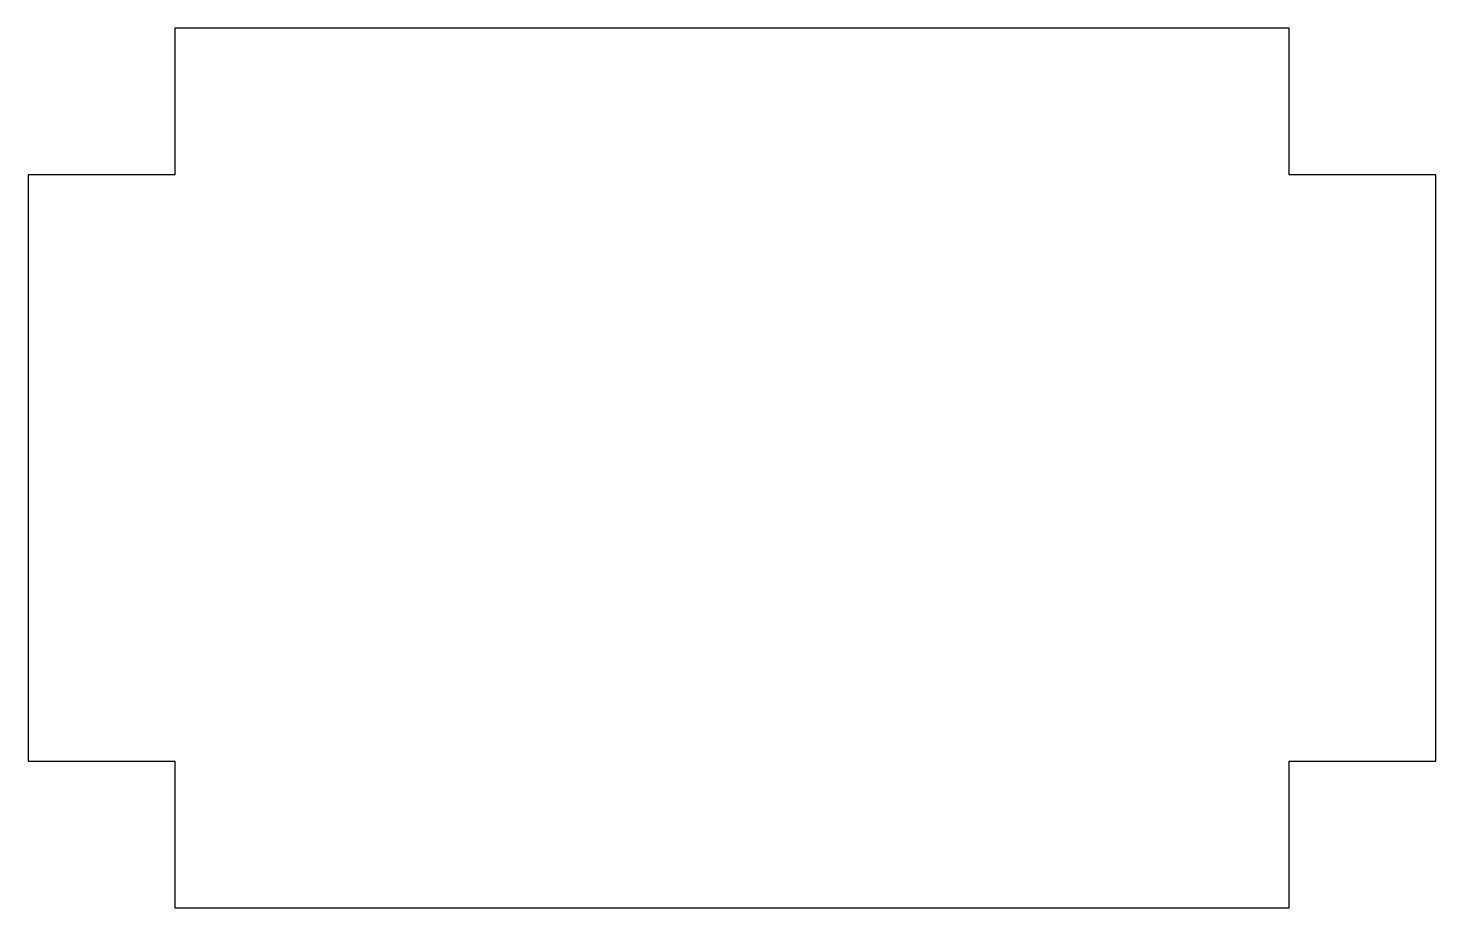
# Model space of a CAD drawing. Header units: millimetres. Extents: x -24 to 24, y -1805.5 to -1775.5.
import ezdxf

# ---------------------------------------------------------------- set-up
doc = ezdxf.new("R2010")
doc.units = ezdxf.units.MM

msp = doc.modelspace()

# ---------------------------------------------------------------- linework, layer by layer
msp.add_lwpolyline([(24, -1800.492), (24, -1780.492), (19, -1780.492), (19, -1775.492), (-19, -1775.492), (-19, -1780.492), (-24, -1780.492), (-24, -1800.492), (-19, -1800.492), (-19, -1805.492), (19, -1805.492), (19, -1800.492)], close=True)

doc.saveas('drawing.dxf')
